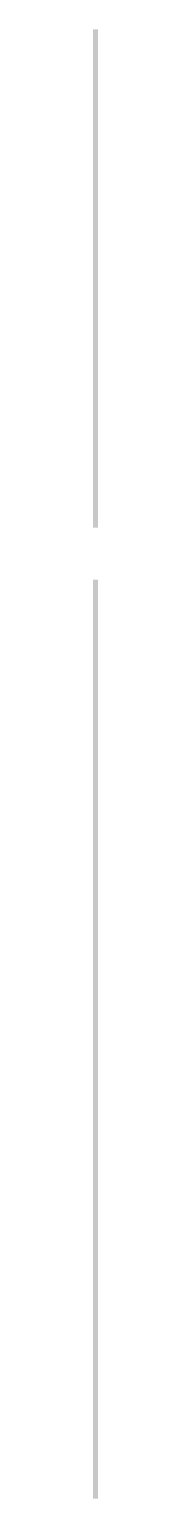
# Model space of a CAD drawing. Header units: millimetres. Extents: x -187347 to 135007, y -6415 to 292048.
# Drawn here: x 93638 to 93736, y 120228 to 150269 of the extents above; entities that cross this region are included whole.
import ezdxf

# ---------------------------------------------------------------- set-up
doc = ezdxf.new("R2010")
doc.units = ezdxf.units.MM
doc.header["$LTSCALE"] = 100
doc.layers.add('A-WALL-PATT', color=7, linetype='Continuous', lineweight=5)

msp = doc.modelspace()

# ---------------------------------------------------------------- hatches: boundary and pattern name
at = {"layer": 'A-WALL-PATT'}
h = msp.add_hatch(dxfattribs=at)
h.set_pattern_fill('FP_1299', color=256, angle=67.38013, style=0, pattern_type=2)
h.set_pattern_definition([(157.38013, (93717.116, 145177.645), (-50.79954, 0.00031), [13.208, -647.192]), (157.38013, (93717.116, 145228.445), (-50.79954, 0.00031), [13.208, -647.192]), (157.38013, (93717.116, 145279.244), (-50.79954, 0.00031), [13.208, -647.192]), (157.38013, (93717.116, 145330.045), (-50.79954, 0.00031), [13.208, -647.192]), (157.38013, (93717.117, 145380.844), (-50.79954, 0.00031), [13.208, -647.192]), (202.24913, (93717.116, 145220.316), (-50.80037, 0.00024), [12.075, -1195.427]), (202.24913, (93717.116, 145271.116), (-50.80037, 0.00024), [12.075, -1195.427]), (202.24913, (93717.116, 145321.917), (-50.80037, 0.00024), [12.075, -1195.427]), (202.24913, (93717.116, 145372.716), (-50.80037, 0.00024), [12.075, -1195.427]), (202.24913, (93717.116, 145423.516), (-50.80037, 0.00024), [12.075, -1195.427]), (202.24913, (93717.117, 145474.317), (-50.80037, 0.00024), [12.075, -1195.427]), (202.24913, (93717.116, 145525.117), (-50.80037, 0.00024), [12.075, -1195.427]), (202.24913, (93717.116, 145575.916), (-50.80037, 0.00024), [12.075, -1195.427]), (202.24913, (93717.116, 145626.717), (-50.80037, 0.00024), [12.075, -1195.427]), (337.75113, (93705.94, 145207.617), (-50.80037, -0.00048), [12.075, -1195.427]), (337.75113, (93705.94, 145258.417), (-50.80037, -0.00048), [12.075, -1195.427]), (337.75113, (93705.94, 145309.216), (-50.80037, -0.00048), [12.075, -1195.427]), (337.75113, (93705.94, 145360.017), (-50.80037, -0.00048), [12.075, -1195.427]), (337.75113, (93705.94, 145410.816), (-50.80037, -0.00048), [12.075, -1195.427]), (337.75113, (93705.94, 145461.616), (-50.80037, -0.00048), [12.075, -1195.427]), (337.75113, (93705.94, 145512.416), (-50.80037, -0.00048), [12.075, -1195.427]), (337.75113, (93705.94, 145563.217), (-50.80037, -0.00048), [12.075, -1195.427]), (337.75113, (93705.94, 145614.016), (-50.80037, -0.00048), [12.075, -1195.427]), (22.62013, (93704.924, 145189.837), (-50.79954, -0.00055), [13.208, -647.192]), (22.62013, (93704.925, 145240.636), (-50.79954, -0.00055), [13.208, -647.192]), (22.62013, (93704.924, 145291.436), (-50.79954, -0.00055), [13.208, -647.192]), (22.62013, (93704.924, 145342.236), (-50.79954, -0.00055), [13.208, -647.192]), (22.62013, (93704.924, 145393.037), (-50.79954, -0.00055), [13.208, -647.192]), (171.87013, (93725.7524, 145175.105), (-50.799541, -6.9e-05), [3.592, -355.618]), (158.19813, (93722.196, 145175.613), (-50.80049, 0.00022), [5.471, -268.095]), (158.19813, (93722.196, 145226.412), (-50.80049, 0.00022), [5.471, -268.095]), (21.80113, (93717.116, 145194.917), (-50.80049, 0.00043), [5.471, -268.095]), (21.80113, (93717.116, 145245.716), (-50.80049, 0.00043), [5.471, -268.095]), (8.13013, (93722.1964, 145196.949), (-50.799541, -0.00017), [3.592, -355.618]), (8.13013, (93725.7524, 145175.105), (-50.799541, -0.00017), [3.592, -355.618]), (26.56513, (93729.308, 145175.612), (-50.79989, -0.00052), [3.408, -110.184]), (45.0001, (93732.356, 145177.136), (-50.79997, -0.00012), [3.592, -68.25]), (56.3101, (93734.896, 145179.677), (-50.8, -0.00046), [1.832, -181.33]), (56.3101, (93734.896, 145230.476), (-50.8, -0.00046), [1.832, -181.33]), (56.3101, (93734.896, 145281.276), (-50.8, -0.00046), [1.832, -181.33]), (71.5651, (93735.91, 145181.2), (-50.79978, 0.00024), [1.676, -158.967]), (71.5651, (93735.91, 145232), (-50.79978, 0.00024), [1.676, -158.967]), (71.5651, (93735.91, 145282.8), (-50.79978, 0.00024), [1.676, -158.967]), (71.5651, (93736.42, 145182.724), (-50.79978, 0.00024), [1.676, -158.967]), (71.5651, (93736.42, 145233.525), (-50.79978, 0.00024), [1.676, -158.967]), (71.5651, (93736.42, 145284.324), (-50.79978, 0.00024), [1.676, -158.967]), (90.0001, (93736.93, 145184.25), (-50.8, -0.0001), [4.064, -46.736]), (108.4351, (93736.93, 145188.313), (-50.79978, -0.0005), [1.676, -158.967]), (108.4351, (93736.93, 145239.11), (-50.79978, -0.0005), [1.676, -158.967]), (108.4351, (93736.93, 145289.913), (-50.79978, -0.0005), [1.676, -158.967]), (108.4351, (93736.42, 145189.836), (-50.79978, -0.0005), [1.676, -158.967]), (108.4351, (93736.42, 145240.637), (-50.79978, -0.0005), [1.676, -158.967]), (108.4351, (93736.42, 145291.437), (-50.79978, -0.0005), [1.676, -158.967]), (123.6901, (93735.912, 145191.36), (-50.8, 0.00022), [1.832, -181.33]), (123.6901, (93735.912, 145242.16), (-50.8, 0.00022), [1.832, -181.33]), (123.6901, (93735.91, 145292.96), (-50.8, 0.00022), [1.832, -181.33]), (135.0001, (93734.896, 145192.885), (-50.79997, -0.00012), [3.592, -68.25]), (153.43513, (93732.356, 145195.424), (-50.79989, 0.00028), [3.408, -110.184]), (171.87013, (93729.308, 145196.9485), (-50.799541, -6.9e-05), [3.592, -355.618]), (171.87013, (93725.7525, 145200.505), (-50.799541, -6.9e-05), [3.592, -355.618]), (158.19813, (93722.196, 145201.013), (-50.80049, 0.00022), [5.471, -268.095]), (158.19813, (93722.196, 145251.812), (-50.80049, 0.00022), [5.471, -268.095]), (21.80113, (93717.116, 145220.316), (-50.80049, 0.00043), [5.471, -268.095]), (21.80113, (93717.116, 145271.116), (-50.80049, 0.00043), [5.471, -268.095]), (8.13013, (93722.1965, 145222.349), (-50.799541, -0.00017), [3.592, -355.618]), (8.13013, (93725.7525, 145200.505), (-50.799541, -0.00017), [3.592, -355.618]), (26.56513, (93729.308, 145201.012), (-50.79989, -0.00052), [3.408, -110.184]), (45.0001, (93732.356, 145202.536), (-50.79997, -0.00012), [3.592, -68.25]), (56.3101, (93734.896, 145205.077), (-50.8, -0.00046), [1.832, -181.33]), (56.3101, (93734.896, 145255.876), (-50.8, -0.00046), [1.832, -181.33]), (56.3101, (93734.896, 145306.677), (-50.8, -0.00046), [1.832, -181.33]), (71.5651, (93735.91, 145206.6), (-50.79978, 0.00024), [1.676, -158.967]), (71.5651, (93735.91, 145257.4), (-50.79978, 0.00024), [1.676, -158.967]), (71.5651, (93735.912, 145308.2), (-50.79978, 0.00024), [1.676, -158.967]), (71.5651, (93736.42, 145208.125), (-50.79978, 0.00024), [1.676, -158.967]), (71.5651, (93736.42, 145258.925), (-50.79978, 0.00024), [1.676, -158.967]), (71.5651, (93736.42, 145309.724), (-50.79978, 0.00024), [1.676, -158.967]), (90.0001, (93736.93, 145209.65), (-50.8, -0.0001), [4.064, -46.736]), (108.4351, (93736.93, 145213.71), (-50.79978, -0.0005), [1.676, -158.967]), (108.4351, (93736.93, 145264.51), (-50.79978, -0.0005), [1.676, -158.967]), (108.4351, (93736.93, 145315.313), (-50.79978, -0.0005), [1.676, -158.967]), (108.4351, (93736.42, 145215.237), (-50.79978, -0.0005), [1.676, -158.967]), (108.4351, (93736.42, 145266.036), (-50.79978, -0.0005), [1.676, -158.967]), (108.4351, (93736.42, 145316.836), (-50.79978, -0.0005), [1.676, -158.967]), (123.6901, (93735.912, 145216.76), (-50.8, 0.00022), [1.832, -181.33]), (123.6901, (93735.91, 145267.56), (-50.8, 0.00022), [1.832, -181.33]), (123.6901, (93735.912, 145318.36), (-50.8, 0.00022), [1.832, -181.33]), (135.0001, (93734.896, 145218.285), (-50.79997, -0.00012), [3.592, -68.25]), (153.43513, (93732.356, 145220.825), (-50.79989, 0.00028), [3.408, -110.184]), (171.87013, (93729.3084, 145222.348), (-50.799541, -6.9e-05), [3.592, -355.618]), (171.87013, (93697.3044, 145187.804), (-50.799541, -6.9e-05), [3.592, -355.618]), (153.43513, (93693.748, 145188.312), (-50.79989, 0.00028), [3.408, -110.184]), (135.0001, (93690.7, 145189.837), (-50.79997, -0.00012), [3.592, -68.25]), (123.6901, (93688.16, 145192.376), (-50.8, 0.00022), [1.832, -181.33]), (123.6901, (93688.16, 145243.177), (-50.8, 0.00022), [1.832, -181.33]), (123.6901, (93688.16, 145293.976), (-50.8, 0.00022), [1.832, -181.33]), (108.4351, (93687.144, 145193.9), (-50.79978, -0.0005), [1.676, -158.967]), (108.4351, (93687.144, 145244.7), (-50.79978, -0.0005), [1.676, -158.967]), (108.4351, (93687.144, 145295.5), (-50.79978, -0.0005), [1.676, -158.967]), (108.4351, (93686.637, 145195.424), (-50.79978, -0.0005), [1.676, -158.967]), (108.4351, (93686.636, 145246.224), (-50.79978, -0.0005), [1.676, -158.967]), (108.4351, (93686.636, 145297.024), (-50.79978, -0.0005), [1.676, -158.967]), (90.0001, (93686.13, 145196.95), (-50.8, -0.0001), [4.064, -46.736]), (71.5651, (93686.13, 145201.013), (-50.79978, 0.00024), [1.676, -158.967]), (71.5651, (93686.13, 145251.813), (-50.79978, 0.00024), [1.676, -158.967]), (71.5651, (93686.13, 145302.612), (-50.79978, 0.00024), [1.676, -158.967]), (71.5651, (93686.636, 145202.537), (-50.79978, 0.00024), [1.676, -158.967]), (71.5651, (93686.636, 145253.336), (-50.79978, 0.00024), [1.676, -158.967]), (71.5651, (93686.636, 145304.136), (-50.79978, 0.00024), [1.676, -158.967]), (56.3101, (93687.144, 145204.06), (-50.8, -0.00046), [1.832, -181.33]), (56.3101, (93687.144, 145254.86), (-50.8, -0.00046), [1.832, -181.33]), (56.3101, (93687.144, 145305.66), (-50.8, -0.00046), [1.832, -181.33]), (45.0001, (93688.16, 145205.584), (-50.79997, -0.00012), [3.592, -68.25]), (26.56513, (93690.7, 145208.125), (-50.79989, -0.00052), [3.408, -110.184]), (8.13013, (93693.7484, 145209.648), (-50.799541, -0.00017), [3.592, -355.618]), (8.13013, (93697.3044, 145187.804), (-50.799541, -0.00017), [3.592, -355.618]), (20.55613, (93700.86, 145188.313), (-50.80042, -0.000313), [4.34, -429.695]), (20.55613, (93700.86, 145239.113), (-50.80042, -0.000313), [4.34, -429.695]), (20.55613, (93700.86, 145289.912), (-50.80042, -0.000313), [4.34, -429.695]), (158.19813, (93705.94, 145207.617), (-50.80049, 0.00022), [5.471, -268.095]), (158.19813, (93705.94, 145258.417), (-50.80049, 0.00022), [5.471, -268.095]), (171.87013, (93700.8604, 145209.648), (-50.799541, -6.9e-05), [3.592, -355.618]), (90.0001, (93686.13, 145173.58), (-50.8, -0.0001), [2.032, -48.768]), (71.5651, (93686.13, 145175.61), (-50.79978, 0.00024), [1.676, -158.967]), (71.5651, (93686.13, 145226.413), (-50.79978, 0.00024), [1.676, -158.967]), (71.5651, (93686.13, 145277.21), (-50.79978, 0.00024), [1.676, -158.967]), (71.5651, (93686.636, 145177.137), (-50.79978, 0.00024), [1.676, -158.967]), (71.5651, (93686.636, 145227.937), (-50.79978, 0.00024), [1.676, -158.967]), (71.5651, (93686.636, 145278.736), (-50.79978, 0.00024), [1.676, -158.967]), (56.3101, (93687.144, 145178.66), (-50.8, -0.00046), [1.832, -181.33]), (56.3101, (93687.144, 145229.46), (-50.8, -0.00046), [1.832, -181.33]), (56.3101, (93687.144, 145280.26), (-50.8, -0.00046), [1.832, -181.33]), (45.0001, (93688.16, 145180.184), (-50.79997, -0.00012), [3.592, -68.25]), (26.56513, (93690.7, 145182.724), (-50.79989, -0.00052), [3.408, -110.184]), (8.13013, (93693.748, 145184.2485), (-50.799541, -0.00017), [3.592, -355.618]), (159.44413, (93704.924, 145182.725), (-50.80042, 7.5e-05), [4.34, -429.695]), (159.44413, (93704.924, 145233.525), (-50.80042, 7.5e-05), [4.34, -429.695]), (159.44413, (93704.924, 145284.324), (-50.80042, 7.5e-05), [4.34, -429.695]), (171.87013, (93700.86, 145184.248), (-50.799541, -6.9e-05), [3.592, -355.618]), (171.87013, (93697.304, 145213.2044), (-50.799541, -6.9e-05), [3.592, -355.618]), (153.43513, (93693.748, 145213.712), (-50.79989, 0.00028), [3.408, -110.184]), (135.0001, (93690.7, 145215.237), (-50.79997, -0.00012), [3.592, -68.25]), (123.6901, (93688.16, 145217.777), (-50.8, 0.00022), [1.832, -181.33]), (123.6901, (93688.16, 145268.577), (-50.8, 0.00022), [1.832, -181.33]), (123.6901, (93688.16, 145319.376), (-50.8, 0.00022), [1.832, -181.33]), (108.4351, (93687.144, 145219.3), (-50.79978, -0.0005), [1.676, -158.967]), (108.4351, (93687.144, 145270.1), (-50.79978, -0.0005), [1.676, -158.967]), (108.4351, (93687.144, 145320.9), (-50.79978, -0.0005), [1.676, -158.967]), (108.4351, (93686.636, 145220.825), (-50.79978, -0.0005), [1.676, -158.967]), (108.4351, (93686.636, 145271.624), (-50.79978, -0.0005), [1.676, -158.967]), (108.4351, (93686.636, 145322.425), (-50.79978, -0.0005), [1.676, -158.967]), (90.0001, (93686.13, 145222.35), (-50.8, -0.0001), [2.032, -48.768]), (8.13013, (93697.304, 145213.2044), (-50.799541, -0.00017), [3.592, -355.618]), (21.80113, (93700.86, 145213.712), (-50.80049, 0.00043), [5.471, -268.095]), (21.80113, (93700.86, 145264.512), (-50.80049, 0.00043), [5.471, -268.095])])
h.paths.add_polyline_path([(93736.1, 140077.8), (93736.1, 150268.6), (93637.7, 150268.6), (93637.7, 140077.8)])
h = msp.add_hatch(dxfattribs=at)
h.set_pattern_fill('FP_1449', color=256, angle=67.38013, style=0, pattern_type=2)
h.set_pattern_definition([(337.38013, (93656.74, 129619.516), (50.79954, -0.00031), [13.208, -647.192]), (337.38013, (93656.74, 129568.716), (50.79954, -0.00031), [13.208, -647.192]), (337.38013, (93656.74, 129517.917), (50.79954, -0.00031), [13.208, -647.192]), (337.38013, (93656.74, 129467.116), (50.79954, -0.00031), [13.208, -647.192]), (337.38013, (93656.74, 129416.317), (50.79954, -0.00031), [13.208, -647.192]), (22.24913, (93656.74, 129576.845), (50.80037, -0.00024), [12.075, -1195.427]), (22.24913, (93656.74, 129526.044), (50.80037, -0.00024), [12.075, -1195.427]), (22.24913, (93656.74, 129475.245), (50.80037, -0.00024), [12.075, -1195.427]), (22.24913, (93656.74, 129424.445), (50.80037, -0.00024), [12.075, -1195.427]), (22.24913, (93656.74, 129373.644), (50.80037, -0.00024), [12.075, -1195.427]), (22.24913, (93656.74, 129322.844), (50.80037, -0.00024), [12.075, -1195.427]), (22.24913, (93656.74, 129272.045), (50.80037, -0.00024), [12.075, -1195.427]), (22.24913, (93656.74, 129221.245), (50.80037, -0.00024), [12.075, -1195.427]), (22.24913, (93656.74, 129170.444), (50.80037, -0.00024), [12.075, -1195.427]), (157.75113, (93667.916, 129589.544), (50.80037, 0.000477), [12.075, -1195.427]), (157.75113, (93667.917, 129538.744), (50.80037, 0.000477), [12.075, -1195.427]), (157.75113, (93667.916, 129487.945), (50.80037, 0.000477), [12.075, -1195.427]), (157.75113, (93667.916, 129437.144), (50.80037, 0.000477), [12.075, -1195.427]), (157.75113, (93667.916, 129386.345), (50.80037, 0.000477), [12.075, -1195.427]), (157.75113, (93667.916, 129335.545), (50.80037, 0.000477), [12.075, -1195.427]), (157.75113, (93667.916, 129284.744), (50.80037, 0.000477), [12.075, -1195.427]), (157.75113, (93667.916, 129233.945), (50.80037, 0.000477), [12.075, -1195.427]), (157.75113, (93667.916, 129183.145), (50.80037, 0.000477), [12.075, -1195.427]), (202.62013, (93668.932, 129607.324), (50.79954, 0.000547), [13.208, -647.192]), (202.62013, (93668.932, 129556.525), (50.79954, 0.000547), [13.208, -647.192]), (202.62013, (93668.932, 129505.725), (50.79954, 0.000547), [13.208, -647.192]), (202.62013, (93668.932, 129454.924), (50.79954, 0.000547), [13.208, -647.192]), (202.62013, (93668.932, 129404.125), (50.79954, 0.000547), [13.208, -647.192]), (351.870135, (93648.1045, 129622.056), (50.799541, 6.87e-05), [3.592, -355.618]), (338.19813, (93651.66, 129621.549), (50.800488, -0.00022), [5.471, -268.095]), (338.19813, (93651.66, 129570.749), (50.800488, -0.00022), [5.471, -268.095]), (201.80113, (93656.74, 129602.245), (50.800488, -0.00043), [5.471, -268.095]), (201.80113, (93656.74, 129551.445), (50.800488, -0.00043), [5.471, -268.095]), (188.130135, (93651.6605, 129600.212), (50.799541, 0.00017), [3.592, -355.618]), (188.130135, (93648.1045, 129622.056), (50.799541, 0.00017), [3.592, -355.618]), (206.56513, (93644.548, 129621.55), (50.799887, 0.00052), [3.408, -110.184]), (225.00013, (93641.5, 129620.025), (50.79997, 0.00012), [3.592, -68.25]), (236.31013, (93638.96, 129617.485), (50.8, 0.00046), [1.832, -181.33]), (236.31013, (93638.96, 129566.685), (50.8, 0.00046), [1.832, -181.33]), (236.31013, (93638.96, 129515.884), (50.8, 0.00046), [1.832, -181.33]), (251.56513, (93637.945, 129615.96), (50.79978, -0.00024), [1.676, -158.967]), (251.56513, (93637.944, 129565.16), (50.79978, -0.00024), [1.676, -158.967]), (251.56513, (93637.945, 129514.36), (50.79978, -0.00024), [1.676, -158.967]), (251.56513, (93637.436, 129614.436), (50.79978, -0.00024), [1.676, -158.967]), (251.56513, (93637.436, 129563.637), (50.79978, -0.00024), [1.676, -158.967]), (251.56513, (93637.436, 129512.837), (50.79978, -0.00024), [1.676, -158.967]), (270.00013, (93636.93, 129612.91), (50.8, 0.00012), [4.064, -46.736]), (288.43513, (93636.93, 129608.85), (50.79978, 0.00048), [1.676, -158.967]), (288.43513, (93636.93, 129558.05), (50.79978, 0.00048), [1.676, -158.967]), (288.43513, (93636.93, 129507.25), (50.79978, 0.00048), [1.676, -158.967]), (288.43513, (93637.436, 129607.324), (50.79978, 0.00048), [1.676, -158.967]), (288.43513, (93637.436, 129556.524), (50.79978, 0.00048), [1.676, -158.967]), (288.43513, (93637.436, 129505.725), (50.79978, 0.00048), [1.676, -158.967]), (303.69013, (93637.944, 129605.8), (50.8, -0.00022), [1.832, -181.33]), (303.69013, (93637.944, 129555), (50.8, -0.00022), [1.832, -181.33]), (303.69013, (93637.944, 129504.2), (50.8, -0.00022), [1.832, -181.33]), (315.00013, (93638.96, 129604.277), (50.79997, 0.00012), [3.592, -68.25]), (333.43513, (93641.5, 129601.736), (50.799887, -0.00028), [3.408, -110.184]), (351.870135, (93644.5486, 129600.2124), (50.799541, 6.87e-05), [3.592, -355.618]), (351.870135, (93648.104, 129596.656), (50.799541, 6.87e-05), [3.592, -355.618]), (338.19813, (93651.66, 129596.148), (50.800488, -0.00022), [5.471, -268.095]), (338.19813, (93651.66, 129545.349), (50.800488, -0.00022), [5.471, -268.095]), (201.80113, (93656.74, 129576.845), (50.800488, -0.00043), [5.471, -268.095]), (201.80113, (93656.74, 129526.044), (50.800488, -0.00043), [5.471, -268.095]), (188.130135, (93651.66, 129574.812), (50.799541, 0.00017), [3.592, -355.618]), (188.130135, (93648.104, 129596.656), (50.799541, 0.00017), [3.592, -355.618]), (206.56513, (93644.549, 129596.149), (50.799887, 0.00052), [3.408, -110.184]), (225.00013, (93641.5, 129594.624), (50.79997, 0.00012), [3.592, -68.25]), (236.31013, (93638.96, 129592.084), (50.8, 0.00046), [1.832, -181.33]), (236.31013, (93638.96, 129541.285), (50.8, 0.00046), [1.832, -181.33]), (236.31013, (93638.96, 129490.484), (50.8, 0.00046), [1.832, -181.33]), (251.56513, (93637.944, 129590.56), (50.79978, -0.00024), [1.676, -158.967]), (251.56513, (93637.944, 129539.76), (50.79978, -0.00024), [1.676, -158.967]), (251.56513, (93637.944, 129488.96), (50.79978, -0.00024), [1.676, -158.967]), (251.56513, (93637.436, 129589.036), (50.79978, -0.00024), [1.676, -158.967]), (251.56513, (93637.437, 129538.236), (50.79978, -0.00024), [1.676, -158.967]), (251.56513, (93637.436, 129487.437), (50.79978, -0.00024), [1.676, -158.967]), (270.00013, (93636.93, 129587.513), (50.8, 0.00012), [4.064, -46.736]), (288.43513, (93636.93, 129583.45), (50.79978, 0.00048), [1.676, -158.967]), (288.43513, (93636.93, 129532.65), (50.79978, 0.00048), [1.676, -158.967]), (288.43513, (93636.93, 129481.85), (50.79978, 0.00048), [1.676, -158.967]), (288.43513, (93637.436, 129581.924), (50.79978, 0.00048), [1.676, -158.967]), (288.43513, (93637.436, 129531.125), (50.79978, 0.00048), [1.676, -158.967]), (288.43513, (93637.436, 129480.325), (50.79978, 0.00048), [1.676, -158.967]), (303.69013, (93637.945, 129580.4), (50.8, -0.00022), [1.832, -181.33]), (303.69013, (93637.944, 129529.6), (50.8, -0.00022), [1.832, -181.33]), (303.69013, (93637.944, 129478.8), (50.8, -0.00022), [1.832, -181.33]), (315.00013, (93638.96, 129578.876), (50.79997, 0.00012), [3.592, -68.25]), (333.43513, (93641.5, 129576.336), (50.799887, -0.00028), [3.408, -110.184]), (351.870135, (93644.5484, 129574.813), (50.799541, 6.87e-05), [3.592, -355.618]), (351.870135, (93676.5524, 129609.357), (50.799541, 6.87e-05), [3.592, -355.618]), (333.43513, (93680.109, 129608.849), (50.799887, -0.00028), [3.408, -110.184]), (315.00013, (93683.156, 129607.325), (50.79997, 0.00012), [3.592, -68.25]), (303.69013, (93685.696, 129604.784), (50.8, -0.00022), [1.832, -181.33]), (303.69013, (93685.696, 129553.985), (50.8, -0.00022), [1.832, -181.33]), (303.69013, (93685.696, 129503.185), (50.8, -0.00022), [1.832, -181.33]), (288.43513, (93686.71, 129603.26), (50.79978, 0.00048), [1.676, -158.967]), (288.43513, (93686.71, 129552.46), (50.79978, 0.00048), [1.676, -158.967]), (288.43513, (93686.71, 129501.66), (50.79978, 0.00048), [1.676, -158.967]), (288.43513, (93687.22, 129601.737), (50.79978, 0.00048), [1.676, -158.967]), (288.43513, (93687.22, 129550.937), (50.79978, 0.00048), [1.676, -158.967]), (288.43513, (93687.22, 129500.136), (50.79978, 0.00048), [1.676, -158.967]), (270.00013, (93687.73, 129600.213), (50.8, 0.00012), [4.064, -46.736]), (251.56513, (93687.73, 129596.15), (50.79978, -0.00024), [1.676, -158.967]), (251.56513, (93687.73, 129545.35), (50.79978, -0.00024), [1.676, -158.967]), (251.56513, (93687.73, 129494.55), (50.79978, -0.00024), [1.676, -158.967]), (251.56513, (93687.22, 129594.625), (50.79978, -0.00024), [1.676, -158.967]), (251.56513, (93687.22, 129543.825), (50.79978, -0.00024), [1.676, -158.967]), (251.56513, (93687.22, 129493.024), (50.79978, -0.00024), [1.676, -158.967]), (236.31013, (93686.713, 129593.1), (50.8, 0.00046), [1.832, -181.33]), (236.31013, (93686.712, 129542.3), (50.8, 0.00046), [1.832, -181.33]), (236.31013, (93686.712, 129491.5), (50.8, 0.00046), [1.832, -181.33]), (225.00013, (93685.696, 129591.576), (50.79997, 0.00012), [3.592, -68.25]), (206.56513, (93683.156, 129589.037), (50.799887, 0.00052), [3.408, -110.184]), (188.130135, (93680.1084, 129587.513), (50.799541, 0.00017), [3.592, -355.618]), (188.130135, (93676.5524, 129609.357), (50.799541, 0.00017), [3.592, -355.618]), (200.55613, (93672.996, 129608.848), (50.800422, 0.000313), [4.34, -429.695]), (200.55613, (93672.996, 129558.049), (50.800422, 0.000313), [4.34, -429.695]), (200.55613, (93672.997, 129507.249), (50.800422, 0.000313), [4.34, -429.695]), (338.19813, (93667.916, 129589.544), (50.800488, -0.00022), [5.471, -268.095]), (338.19813, (93667.917, 129538.744), (50.800488, -0.00022), [5.471, -268.095]), (351.870135, (93672.996, 129587.512), (50.799541, 6.87e-05), [3.592, -355.618]), (270.00013, (93687.73, 129623.58), (50.8, 0.00012), [2.032, -48.768]), (251.56513, (93687.73, 129621.55), (50.79978, -0.00024), [1.676, -158.967]), (251.56513, (93687.73, 129570.75), (50.79978, -0.00024), [1.676, -158.967]), (251.56513, (93687.73, 129519.95), (50.79978, -0.00024), [1.676, -158.967]), (251.56513, (93687.22, 129620.024), (50.79978, -0.00024), [1.676, -158.967]), (251.56513, (93687.22, 129569.224), (50.79978, -0.00024), [1.676, -158.967]), (251.56513, (93687.22, 129518.425), (50.79978, -0.00024), [1.676, -158.967]), (236.31013, (93686.71, 129618.5), (50.8, 0.00046), [1.832, -181.33]), (236.31013, (93686.712, 129567.7), (50.8, 0.00046), [1.832, -181.33]), (236.31013, (93686.71, 129516.9), (50.8, 0.00046), [1.832, -181.33]), (225.00013, (93685.697, 129616.977), (50.79997, 0.00012), [3.592, -68.25]), (206.56513, (93683.156, 129614.437), (50.799887, 0.00052), [3.408, -110.184]), (188.130135, (93680.1086, 129612.9124), (50.799541, 0.00017), [3.592, -355.618]), (339.44413, (93668.932, 129614.436), (50.800422, -7.5e-05), [4.34, -429.695]), (339.44413, (93668.933, 129563.636), (50.800422, -7.5e-05), [4.34, -429.695]), (339.44413, (93668.932, 129512.837), (50.800422, -7.5e-05), [4.34, -429.695]), (351.870135, (93672.9966, 129612.913), (50.799541, 6.87e-05), [3.592, -355.618]), (351.870135, (93676.552, 129583.957), (50.799541, 6.87e-05), [3.592, -355.618]), (333.43513, (93680.108, 129583.448), (50.799887, -0.00028), [3.408, -110.184]), (315.00013, (93683.157, 129581.924), (50.79997, 0.00012), [3.592, -68.25]), (303.69013, (93685.696, 129579.384), (50.8, -0.00022), [1.832, -181.33]), (303.69013, (93685.697, 129528.584), (50.8, -0.00022), [1.832, -181.33]), (303.69013, (93685.696, 129477.785), (50.8, -0.00022), [1.832, -181.33]), (288.43513, (93686.71, 129577.86), (50.79978, 0.00048), [1.676, -158.967]), (288.43513, (93686.713, 129527.06), (50.79978, 0.00048), [1.676, -158.967]), (288.43513, (93686.71, 129476.26), (50.79978, 0.00048), [1.676, -158.967]), (288.43513, (93687.22, 129576.337), (50.79978, 0.00048), [1.676, -158.967]), (288.43513, (93687.22, 129525.537), (50.79978, 0.00048), [1.676, -158.967]), (288.43513, (93687.22, 129474.736), (50.79978, 0.00048), [1.676, -158.967]), (270.00013, (93687.73, 129574.81), (50.8, 0.00012), [2.032, -48.768]), (188.130135, (93676.552, 129583.957), (50.799541, 0.00017), [3.592, -355.618]), (201.80113, (93672.996, 129583.449), (50.800488, -0.00043), [5.471, -268.095]), (201.80113, (93672.996, 129532.649), (50.800488, -0.00043), [5.471, -268.095])])
h.paths.add_polyline_path([(93637.7, 120227.8), (93736.1, 120227.8), (93736.1, 139019.4), (93637.7, 139019.4), (93637.7, 120228.6)])

doc.saveas('drawing.dxf')
